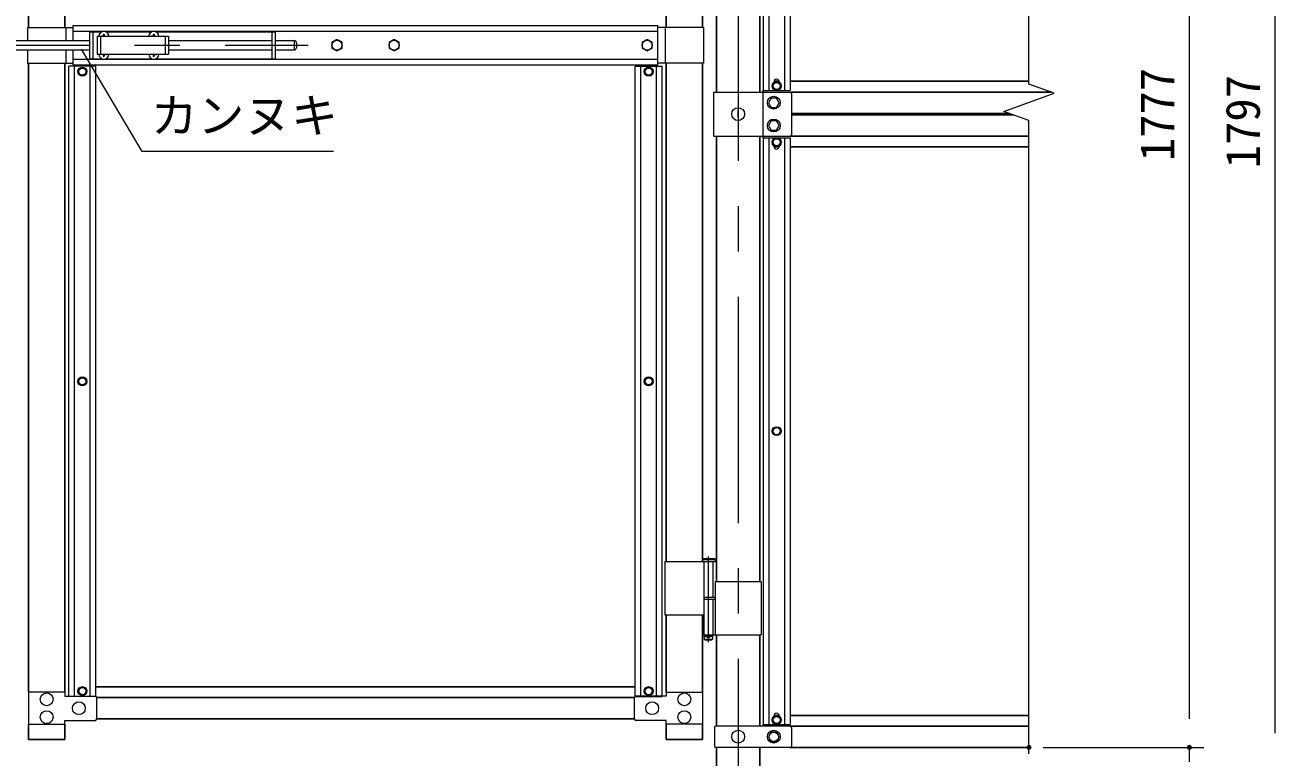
# Model space of a CAD drawing. Units: millimetres, scale not verified. Extents: x -4200 to 4200, y -2970 to 2970.
# Drawn here: x 515 to 2268, y -650 to 377 of the extents above; entities that cross this region are included whole.
import ezdxf
from ezdxf.enums import TextEntityAlignment as Align

# ---------------------------------------------------------------- set-up
doc = ezdxf.new("R2010")
doc.units = ezdxf.units.MM
doc.header["$LTSCALE"] = 10
doc.header["$PDMODE"] = 32
doc.header["$PDSIZE"] = 5
doc.linetypes.add('DASHED', pattern=[7.5, 6, -1.5])
doc.linetypes.add('USER1', pattern=[50.8, 31.75, -6.35, 6.35, -6.35])
for name, color, linetype, lineweight in [('0-0_D-STR1', 1, 'Continuous', 25), ('0-1_D-STR3', 3, 'Continuous', 13), ('0-2_D-STR-DIM', 7, 'Continuous', 13), ('0-4_Defpoints', 8, 'Continuous', 25), ('0-5_D-BMK', 2, 'USER1', 13), ('0-6_D-STR-TXT', 7, 'Continuous', 13)]:
    doc.layers.add(name, color=color, linetype=linetype, lineweight=lineweight)
doc.styles.add('ＭＳ ゴシック', font='')
doc.styles.get('ＭＳ ゴシック').set_extended_font_data('MS Gothic')

msp = doc.modelspace()

# ---------------------------------------------------------------- linework, layer by layer
at = {"layer": '0-0_D-STR1'}
for p, q in [((519.82, 1043.14), (519.82, 373.63)), ((570.62, 1043.14), (570.62, 373.63)), ((1414.02, 913.26), (1414.02, 373.63)), ((1464.82, 913.26), (1464.82, 373.63)), ((1464.82, 913.26), (1464.82, 373.63)), ((1484.57, 885.26), (1484.57, 282.96)), ((1545.07, 885.26), (1545.07, 282.96)), ((519.82, 323.63), (519.82, -559.04)), ((570.62, 323.63), (570.62, -559.04)), ((1414.02, 323.63), (1414.02, -375.74)), ((1464.82, 323.63), (1464.82, -375.74)), ((1549.82, 282.96), (1549.82, 285.21)), ((1572.69, 297.96), (1564.95, 297.96)), ((1922.64, 297.96), (1587.84, 297.96)), ((1953.28, 282.96), (1589.14, 282.96)), ((1894.75, 252.96), (1589.82, 252.96)), ((1900.25, 250.96), (1589.82, 250.96)), ((1484.57, 220.96), (1484.57, -403.74)), ((1545.07, 220.96), (1545.07, -403.74)), ((1549.82, 218.71), (1549.82, 220.96)), ((1922.64, 220.96), (1587.82, 220.96)), ((1564.95, 205.96), (1572.69, 205.96)), ((1922.64, 205.96), (1587.84, 205.96)), ((1414.02, -450.74), (1414.02, -559.04)), ((1464.82, -450.74), (1464.82, -559.04)), ((1484.57, -478.74), (1484.57, -606.54)), ((1545.07, -478.74), (1545.07, -606.54)), ((614.32, -551.54), (1370.32, -551.54)), ((618.32, -551.54), (1366.32, -551.54)), ((615.37, -566.54), (1369.27, -566.54)), ((615.37, -566.54), (1369.27, -566.54)), ((1572.69, -591.54), (1564.95, -591.54)), ((1922.64, -591.54), (1587.84, -591.54)), ((570.62, -625.38), (570.62, -604.04)), ((615.37, -596.54), (1369.27, -596.54)), ((615.37, -596.54), (1369.27, -596.54)), ((1414.02, -625.38), (1414.02, -604.04)), ((1549.82, -604.29), (1549.82, -606.54)), ((1922.64, -606.54), (1587.47, -606.54)), ((1484.57, -636.54), (1484.57, -1006.54)), ((1545.07, -636.54), (1545.07, -1006.54)), ((1922.64, -636.54), (1587.47, -636.54))]:
    msp.add_line(p, q, dxfattribs=at)
for points in [[(570.62, -625.38), (519.82, -625.38), (519.82, -604.04)], [(1414.02, -625.38), (1464.82, -625.38), (1464.82, -604.04)]]:
    msp.add_lwpolyline(points, dxfattribs=at)
at = {"layer": '0-1_D-STR3'}
for p, q in [((1549.82, 1108.21), (1549.82, 285.21)), ((1557.82, 1108.21), (1557.82, 285.21)), ((1579.82, 1108.21), (1579.82, 285.21)), ((1587.82, 1108.21), (1587.82, 285.21)), ((518.22, 373.63), (518.22, 355.13)), ((518.22, 373.63), (582.32, 373.63)), ((572.22, 373.63), (572.22, 355.13)), ((582.32, 376.13), (1402.32, 376.13)), ((582.32, 355.13), (582.32, 376.13)), ((582.32, 368.13), (1402.32, 368.13)), ((1402.32, 321.13), (1402.32, 376.13)), ((1466.42, 373.63), (1402.32, 373.63)), ((1412.42, 373.63), (1412.42, 323.63)), ((1466.42, 373.63), (1466.42, 323.63)), ((424.67, 355.13), (605.47, 355.13)), ((605.47, 367.63), (605.47, 329.63)), ((605.47, 367.63), (622.87, 367.63)), ((609.97, 367.63), (609.97, 329.63)), ((615.97, 361.13), (615.97, 336.13)), ((615.97, 361.13), (715.97, 361.13)), ((623.62, 361.54), (622.32, 361.52)), ((622.32, 361.52), (622.32, 361.13)), ((625.08, 364.28), (625.05, 362.98)), ((625.08, 364.28), (625.87, 364.28)), ((625.87, 364.28), (625.89, 362.98)), ((628.07, 367.63), (692.87, 367.63)), ((693.62, 361.54), (692.32, 361.52)), ((692.32, 361.52), (692.32, 361.13)), ((695.08, 364.28), (695.05, 362.98)), ((695.08, 364.28), (695.87, 364.28)), ((695.87, 364.28), (695.89, 362.98)), ((697.32, 361.54), (698.62, 361.52)), ((698.07, 367.63), (865.47, 367.63)), ((698.62, 361.52), (698.62, 361.13)), ((715.97, 361.13), (715.97, 336.13)), ((715.97, 355.13), (860.97, 355.13)), ((860.97, 367.63), (860.97, 329.63)), ((865.47, 367.63), (865.47, 329.63)), ((865.47, 355.13), (892.47, 355.13)), ((892.47, 355.13), (892.47, 342.13)), ((895.47, 352.13), (895.47, 345.13)), ((424.67, 342.13), (605.47, 342.13)), ((518.22, 342.13), (518.22, 323.63)), ((572.22, 342.13), (572.22, 323.63)), ((582.32, 321.13), (582.32, 342.13)), ((615.97, 336.13), (715.97, 336.13)), ((622.32, 335.73), (622.32, 336.13)), ((623.62, 335.71), (622.32, 335.73)), ((625.08, 332.98), (625.05, 334.27)), ((625.87, 332.98), (625.89, 334.27)), ((627.32, 335.71), (628.62, 335.73)), ((628.62, 335.73), (628.62, 336.13)), ((692.32, 335.73), (692.32, 336.13)), ((693.62, 335.71), (692.32, 335.73)), ((695.08, 332.98), (695.05, 334.27)), ((695.87, 332.98), (695.89, 334.27)), ((697.32, 335.71), (698.62, 335.73)), ((698.62, 335.73), (698.62, 336.13)), ((715.97, 342.13), (860.97, 342.13)), ((865.47, 342.13), (892.47, 342.13)), ((518.22, 323.63), (582.32, 323.63)), ((614.32, 319.38), (576.32, 319.38)), ((576.32, -565.29), (576.32, 319.38)), ((582.32, 329.13), (1402.32, 329.13)), ((582.32, 321.13), (1402.32, 321.13)), ((584.32, -565.29), (584.32, 319.38)), ((605.47, 329.63), (622.87, 329.63)), ((606.32, -565.29), (606.32, 319.38)), ((614.32, -565.29), (614.32, 319.38)), ((625.08, 332.98), (625.87, 332.98)), ((628.07, 329.63), (692.87, 329.63)), ((695.08, 332.98), (695.87, 332.98)), ((698.07, 329.63), (865.47, 329.63)), ((1370.32, 319.38), (1408.32, 319.38)), ((1370.32, -565.29), (1370.32, 319.38)), ((1378.32, -565.29), (1378.32, 319.38)), ((1400.32, -565.29), (1400.32, 319.38)), ((1466.42, 323.63), (1402.32, 323.63)), ((1408.32, -565.29), (1408.32, 319.38)), ((1480.87, 282.96), (1587.82, 282.96)), ((1480.87, 220.96), (1480.87, 282.96)), ((1549.82, 285.21), (1587.82, 285.21)), ((1549.82, 220.96), (1549.82, 282.96)), ((1564.82, 296.26), (1564.82, 296.96)), ((1572.82, 296.96), (1572.82, 296.26)), ((1589.82, 280.96), (1589.82, 222.96)), ((1561.07, 274.46), (1557.32, 267.96)), ((1557.32, 267.96), (1561.07, 261.46)), ((1568.57, 274.46), (1561.07, 274.46)), ((1561.07, 261.46), (1568.57, 261.46)), ((1561.07, 242.46), (1557.32, 235.96)), ((1557.32, 235.96), (1561.07, 229.46)), ((1568.57, 242.46), (1561.07, 242.46)), ((1561.07, 229.46), (1568.57, 229.46)), ((1480.87, 220.96), (1587.82, 220.96)), ((1549.82, 218.71), (1587.82, 218.71)), ((1549.82, 218.71), (1549.82, -604.29)), ((1557.82, 218.71), (1557.82, -604.29)), ((1579.82, 218.71), (1579.82, -604.29)), ((1587.82, 218.71), (1587.82, -604.29)), ((1564.82, 207.66), (1564.82, 206.96)), ((1572.82, 206.96), (1572.82, 207.66)), ((1412.02, -375.74), (1412.02, -450.74)), ((1412.02, -375.74), (1483.78, -375.74)), ((1481.98, -371.74), (1464.82, -371.74)), ((1482.98, -372.74), (1464.82, -372.74)), ((1482.98, -375.74), (1464.82, -375.74)), ((1466.82, -375.74), (1466.82, -450.74)), ((1481.98, -371.74), (1482.98, -372.74)), ((1482.98, -375.74), (1482.98, -372.74)), ((1483.78, -375.74), (1483.78, -403.74)), ((1482.57, -403.74), (1547.07, -403.74)), ((1482.57, -403.74), (1482.57, -478.74)), ((1547.07, -403.74), (1547.07, -478.74)), ((1466.82, -425.74), (1482.57, -425.74)), ((1466.82, -428.74), (1482.57, -428.74)), ((1466.82, -428.74), (1482.57, -428.74)), ((1412.02, -450.74), (1466.82, -450.74)), ((1464.82, -478.74), (1547.07, -478.74)), ((1466.98, -478.74), (1466.98, -484.74)), ((1466.98, -484.74), (1467.98, -485.74)), ((1466.98, -484.74), (1478.98, -484.74)), ((1467.98, -485.74), (1477.98, -485.74)), ((1477.98, -485.74), (1478.98, -484.74)), ((1478.98, -478.74), (1478.98, -484.74)), ((614.32, -565.29), (576.32, -565.29)), ((615.37, -596.54), (615.37, -566.54)), ((1369.27, -596.54), (1369.27, -566.54)), ((1370.32, -565.29), (1408.32, -565.29)), ((1564.82, -593.24), (1564.82, -592.54)), ((1572.82, -592.54), (1572.82, -593.24)), ((1481.49, -608.54), (1481.49, -634.54)), ((1587.82, -606.54), (1483.49, -606.54)), ((1549.82, -604.29), (1587.82, -604.29)), ((1589.82, -608.54), (1589.82, -634.54)), ((1587.82, -636.54), (1483.49, -636.54))]:
    msp.add_line(p, q, dxfattribs=at)
at = {"layer": '0-1_D-STR3', "linetype": 'DASHED'}
for p, q in [((620.47, 361.13), (620.47, 336.13)), ((711.47, 361.13), (711.47, 336.13)), ((1479.28, -375.74), (1479.28, -425.74)), ((1479.28, -428.74), (1479.28, -478.74)), ((1466.68, -450.74), (1466.68, -478.74))]:
    msp.add_line(p, q, dxfattribs=at)
at = {"layer": '0-1_D-STR3'}
for points in [[(627.32, 361.54), (628.62, 361.52), (628.62, 361.13)], [(1568.57, 261.46), (1572.33, 267.96), (1568.57, 274.46)], [(1568.57, 229.46), (1572.33, 235.96), (1568.57, 242.46)], [(570.62, -559.04), (519.82, -559.04), (519.82, -604.04), (570.62, -604.04), (570.62, -598.54), (613.37, -598.54)], [(570.62, -559.04), (570.62, -564.54), (613.37, -564.54)], [(1414.02, -559.04), (1464.82, -559.04), (1464.82, -604.04), (1414.02, -604.04), (1414.02, -598.54), (1371.27, -598.54)], [(1414.02, -559.04), (1414.02, -564.54), (1371.27, -564.54)]]:
    msp.add_lwpolyline(points, dxfattribs=at)
for points in [[(952.32, 356.73), (945.31, 352.68), (945.31, 344.58), (952.32, 340.53), (959.34, 344.58), (959.34, 352.68)], [(1032.32, 356.73), (1025.31, 352.68), (1025.31, 344.58), (1032.32, 340.53), (1039.34, 344.58), (1039.34, 352.68)], [(1387.32, 356.73), (1380.31, 352.68), (1380.31, 344.58), (1387.32, 340.53), (1394.34, 344.58), (1394.34, 352.68)], [(589.55, 311.63), (592.43, 316.63), (598.21, 316.63), (601.09, 311.63), (598.21, 306.63), (592.43, 306.63)], [(1395.09, 311.63), (1392.21, 316.63), (1386.43, 316.63), (1383.55, 311.63), (1386.43, 306.63), (1392.21, 306.63)], [(1563.05, 291.46), (1565.93, 296.46), (1571.71, 296.46), (1574.59, 291.46), (1571.71, 286.46), (1565.93, 286.46)], [(1563.05, 212.46), (1565.93, 217.46), (1571.71, 217.46), (1574.59, 212.46), (1571.71, 207.46), (1565.93, 207.46)], [(589.55, -122.96), (592.43, -117.96), (598.21, -117.96), (601.09, -122.96), (598.21, -127.96), (592.43, -127.96)], [(1395.09, -122.96), (1392.21, -117.96), (1386.43, -117.96), (1383.55, -122.96), (1386.43, -127.96), (1392.21, -127.96)], [(1563.05, -192.79), (1565.93, -187.79), (1571.71, -187.79), (1574.59, -192.79), (1571.71, -197.79), (1565.93, -197.79)], [(589.55, -557.54), (592.43, -562.54), (598.21, -562.54), (601.09, -557.54), (598.21, -552.54), (592.43, -552.54)], [(1395.09, -557.54), (1392.21, -562.54), (1386.43, -562.54), (1383.55, -557.54), (1386.43, -552.54), (1392.21, -552.54)], [(1563.05, -598.04), (1565.93, -593.04), (1571.71, -593.04), (1574.59, -598.04), (1571.71, -603.04), (1565.93, -603.04)], [(1572.32, -621.54), (1568.58, -615.04), (1561.06, -615.04), (1557.32, -621.54), (1561.06, -628.04), (1568.58, -628.04)]]:
    msp.add_lwpolyline(points, close=True, dxfattribs=at)
for centre, radius in [((952.32, 348.63), 7.03), ((1032.32, 348.63), 7.03), ((1387.32, 348.63), 7.03), ((595.32, 311.63), 6.25), ((595.32, 311.63), 5), ((1389.32, 311.63), 6.25), ((1389.32, 311.63), 5), ((1568.82, 291.46), 6.25), ((1568.82, 291.46), 5), ((1564.82, 267.96), 9), ((1514.82, 251.96), 9), ((1564.82, 235.96), 9), ((1568.82, 212.46), 6.25), ((1568.82, 212.46), 5), ((595.32, -122.96), 6.25), ((595.32, -122.96), 5), ((1389.32, -122.96), 6.25), ((1389.32, -122.96), 5), ((1568.82, -192.79), 6.25), ((1568.82, -192.79), 5), ((1472.98, -480.74), 2), ((545.22, -569.04), 9), ((595.32, -557.54), 6.25), ((595.32, -557.54), 5), ((1389.32, -557.54), 6.25), ((1389.32, -557.54), 5), ((1439.42, -569.04), 9), ((590.37, -581.54), 9), ((1394.27, -581.54), 9), ((545.22, -594.04), 9), ((1439.42, -594.04), 9), ((1568.82, -598.04), 6.25), ((1568.82, -598.04), 5), ((1514.82, -621.54), 9), ((1564.82, -621.54), 9), ((1564.82, -621.54), 6.5)]:
    msp.add_circle(centre, radius, dxfattribs=at)
for centre, radius, start, end in [((625.47, 361.13), 7, 0, 180), ((695.47, 361.13), 7, 0, 180), ((623.57, 363.03), 1.49, 270, 0), ((627.38, 363.03), 1.49, 180, 270), ((693.57, 363.03), 1.49, 270, 0), ((697.38, 363.03), 1.49, 180, 270), ((892.47, 352.13), 3, 0, 90), ((625.47, 336.13), 7, 180, 0), ((623.57, 334.22), 1.49, 0, 90), ((627.38, 334.22), 1.49, 90, 180), ((695.47, 336.13), 7, 180, 0), ((693.57, 334.22), 1.49, 0, 90), ((697.38, 334.22), 1.49, 90, 180), ((892.47, 345.13), 3, 270, 0), ((1568.82, 296.96), 4, 0, 180), ((1587.82, 280.96), 2, 0, 90), ((1587.82, 222.96), 2, 270, 0), ((1568.82, 206.96), 4, 180, 0), ((613.37, -566.54), 2, 0, 90), ((1371.27, -566.54), 2, 90, 180), ((1568.82, -592.54), 4, 0, 180), ((613.37, -596.54), 2, 270, 0), ((1371.27, -596.54), 2, 180, 270), ((1483.49, -608.54), 2, 90, 180), ((1587.82, -608.54), 2, 0, 90), ((1483.49, -634.54), 2, 180, 270), ((1587.82, -634.54), 2, 270, 0)]:
    msp.add_arc(centre, radius, start, end, dxfattribs=at)
at = {"layer": '0-2_D-STR-DIM'}
for p, q in [((1922.64, 294.11), (1922.64, 1566.46)), ((2147.64, -596.54), (2147.64, 1100.46)), ((2267.64, -616.54), (2267.64, 1100.46)), ((1887.41, 255.63), (1957.88, 281.28)), ((1957.88, 281.28), (1922.64, 294.11)), ((1922.64, 242.81), (1887.41, 255.63)), ((1922.64, -645.35), (1922.64, 242.81)), ((2147.64, -596.54), (2147.64, -556.54)), ((1942.64, -636.54), (2167.64, -636.54)), ((1942.64, -636.54), (2167.64, -636.54)), ((2147.64, -656.54), (2147.64, -636.54))]:
    msp.add_line(p, q, dxfattribs=at)
at = {"layer": '0-4_Defpoints'}
for p in [(1922.64, -636.54), (2147.64, -636.54)]:
    msp.add_point(p, dxfattribs=at)
at = {"layer": '0-5_D-BMK'}
for p, q in [((1514.82, 1519.74), (1514.82, -1017.12)), ((287.35, 348.63), (911.8, 348.63)), ((1514.82, 246.99), (1514.82, 256.93)), ((1472.98, -368.74), (1472.98, -488.74)), ((1477.98, -480.74), (1467.98, -480.74))]:
    msp.add_line(p, q, dxfattribs=at)
at = {"layer": '0-6_D-STR-TXT'}
msp.add_lwpolyline([(947.28, 199.46), (678.99, 199.46), (593.88, 343)], dxfattribs=at)

# ---------------------------------------------------------------- texts
at = {"layer": '0-2_D-STR-DIM', "style": 'ＭＳ ゴシック'}
for s, p in [('1777', (2140.9, 185.96)), ('1797', (2260.9, 175.96))]:
    msp.add_text(s, height=48.09, rotation=90, dxfattribs=at).set_placement(p, align=Align.BOTTOM_LEFT)
at = {"layer": '0-6_D-STR-TXT', "style": 'ＭＳ ゴシック'}
msp.add_text('カンヌキ', height=48.09, dxfattribs=at).set_placement((691.19, 211.53), align=Align.BOTTOM_LEFT)

doc.saveas('drawing.dxf')
